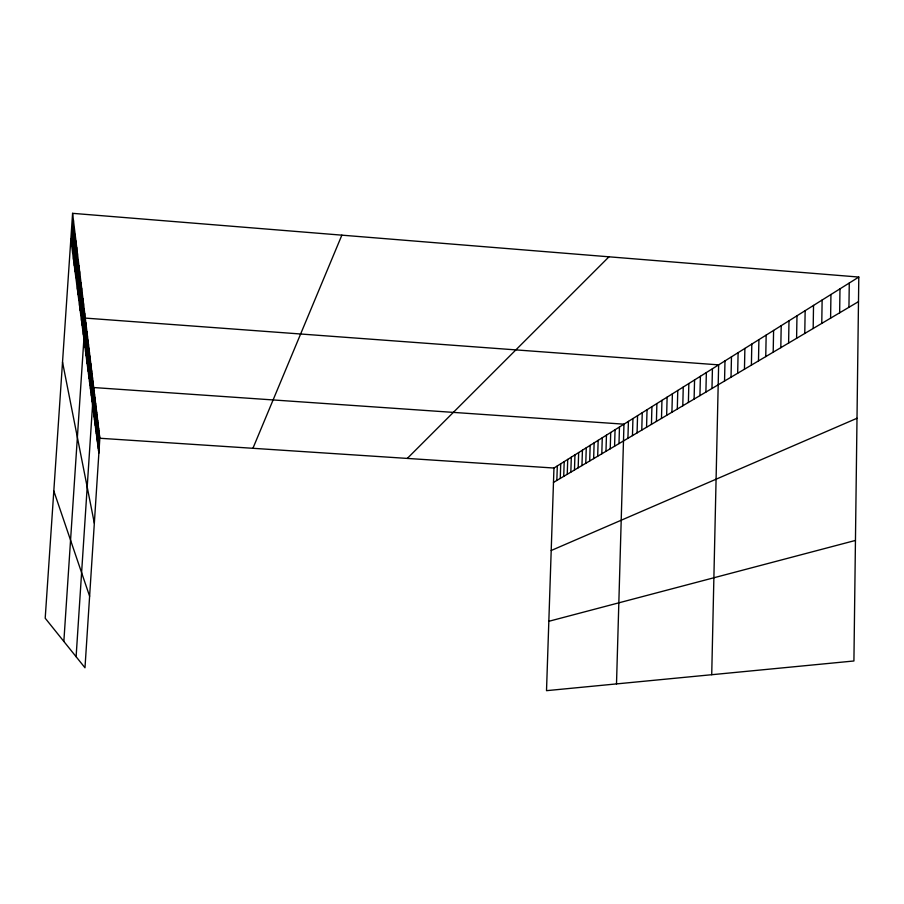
<?xml version="1.0" encoding="UTF-8"?>
<svg xmlns="http://www.w3.org/2000/svg" width="904" height="904" viewBox="0 0 904 904"><rect width="100%" height="100%" fill="white"/><g stroke="black" fill="none" stroke-linecap="round" stroke-linejoin="round"><path stroke-width="1.36" d="M858.8 277.053L853.918 660.982L546.513 690.667L553.96 468.035L858.8 277.053L72.591 213.333L45.2 618.212L84.987 667.774L99.835 438.259L72.591 213.333M830.595 318.174L830.945 294.501M839.646 312.807L839.986 288.839M848.946 307.292L849.274 283.02M813.171 328.502L813.532 305.405M821.77 323.406L822.131 300.026M780.807 347.69L781.203 325.666M788.604 343.068L788.989 320.784M796.593 338.322L796.978 315.778M804.775 333.474L805.148 310.66M758.49 360.911L758.908 339.633M765.756 356.605L766.163 335.079M773.191 352.198L773.598 330.435M737.675 373.25L738.105 352.673M744.455 369.239L744.885 348.424M751.394 365.126L751.812 344.074M711.979 388.483L712.431 368.753M711.719 674.712L718.635 364.866L85.281 318.095L63.845 641.444M724.545 381.036L724.985 360.888M731.031 377.194L731.472 356.82M682.791 405.783L683.254 387.036M688.385 402.472L688.848 383.522M694.102 399.082L694.566 379.951M699.933 395.624L700.397 376.29M705.9 392.087L706.352 372.561M661.479 418.416L661.954 400.37M666.655 415.354L667.118 397.138M671.921 412.224L672.395 393.839M677.299 409.037L677.774 390.471M637.071 432.892L637.557 415.659M641.772 430.101L642.247 412.721M646.563 427.264L647.038 409.727M651.445 424.371L651.92 406.664M656.417 421.422L656.892 403.546M610.234 448.802L610.72 432.474M614.573 446.226L615.059 429.762M618.991 443.604L619.466 426.993M616.505 683.91L623.963 424.179L93.7 387.545L76.105 656.711M627.93 438.304L628.416 421.388M632.461 435.626L632.947 418.552M585.781 463.3L586.267 447.796M589.679 460.983L590.165 445.356M593.645 458.633L594.131 442.87M597.68 456.237L598.165 440.338M601.793 453.797L602.279 437.762M605.974 451.322L606.46 435.14M560.254 478.431L560.729 463.797M563.723 476.374L564.198 461.616M567.249 474.284L567.723 459.413M570.831 472.159L571.317 457.164M574.469 470.001L574.955 454.881M578.176 467.797L578.662 452.565M581.95 465.571L582.436 450.203M556.841 480.453L557.316 465.933M97.96 446.09L98.943 430.869M98.276 448.463L99.248 433.378M98.581 450.802L99.542 435.841M82.106 325.18L83.53 303.687M82.716 329.847L84.128 308.592M83.315 334.412L84.705 313.394M84.479 343.249L85.835 322.683M85.032 347.509L86.377 327.169M85.586 351.69L86.908 331.553M86.117 355.769L87.428 335.859M86.637 359.769L87.937 340.062M87.157 363.679L88.445 344.175M87.654 367.51L88.931 348.198M88.151 371.261L89.406 352.153M88.626 374.934L89.869 356.018M89.1 378.539L90.332 359.803M89.564 382.064L90.784 363.51M90.016 385.522L91.225 367.148M90.468 388.912L91.654 370.719M90.897 392.246L92.084 374.211M91.327 395.5L92.49 377.646M91.745 398.698L92.909 381.013M92.151 401.839L93.304 384.313M92.965 408.032L94.095 390.822M93.372 411.083L94.479 394.042M93.756 414.077L94.863 397.184M94.152 417.015L95.236 400.28M94.525 419.908L95.609 403.32M94.897 422.733L95.971 406.303M95.259 425.524L96.321 409.229M95.621 428.247L96.671 412.1M95.971 430.937L97.01 414.925M96.321 433.57L97.349 417.704M96.66 436.157L97.677 420.428M96.988 438.711L98.005 423.106M97.316 441.208L98.321 425.739M97.643 443.672L98.638 428.326M71.732 246.08L73.461 220.531M72.602 252.736L74.309 227.537M73.45 259.211L75.134 234.339M74.286 265.527L75.936 240.972M75.088 271.663L76.716 247.425M75.868 277.641L77.473 253.708M76.637 283.472L78.219 259.832M77.382 289.144L78.942 265.799M78.106 294.681L79.642 271.618M78.817 300.083L80.332 277.291M79.507 305.349L81.01 282.828M80.173 310.479L81.665 288.229M80.84 315.496L82.298 293.506M81.473 320.4L82.919 298.659M252.928 448.294L341.87 235.153M407.297 458.418L608.991 256.804M553.474 482.442L858.484 301.631M551.203 550.502L857.003 418.269M548.83 621.297L855.444 540.434M99.835 438.259L553.96 468.035M53.811 490.962L89.62 596.233M62.523 362.12L94.344 523.246M70.84 239.232L98.875 453.096"/></g></svg>
